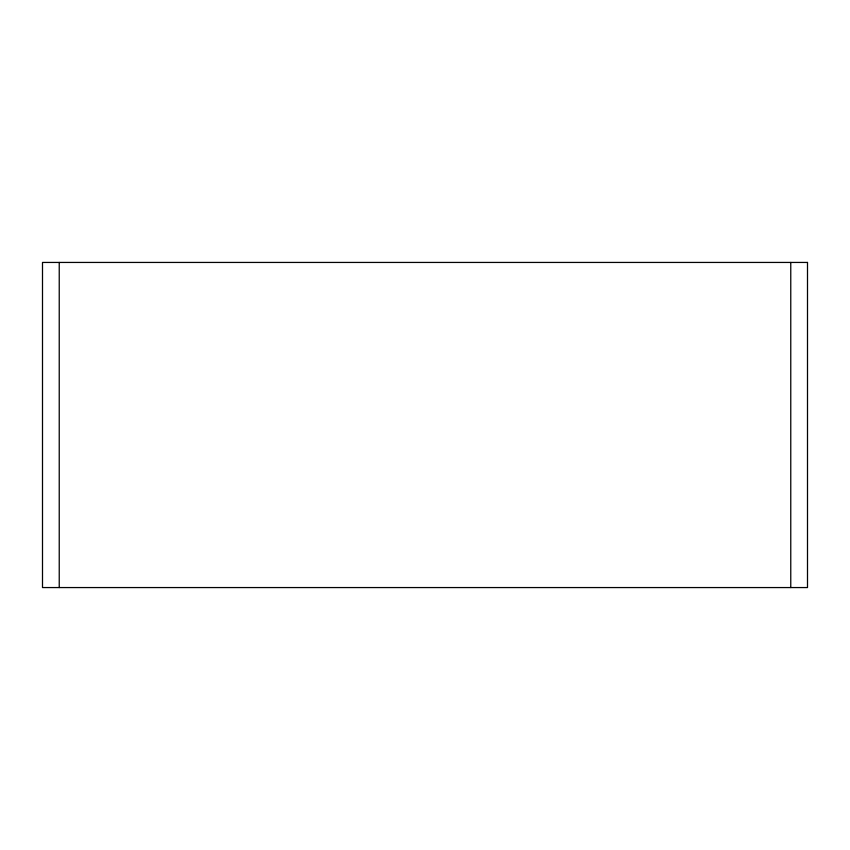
<?xml version="1.0" encoding="UTF-8"?>
<svg xmlns="http://www.w3.org/2000/svg" width="850" height="850" viewBox="0 0 850 850"><rect width="100%" height="100%" fill="white"/><g stroke="black" fill="none" stroke-linecap="round" stroke-linejoin="round"><path stroke-width="1.27" d="M790.766 262.438L790.766 587.562M59.234 262.438L59.234 587.562M807.5 262.438L42.5 262.438L42.5 587.562L807.5 587.562L807.5 262.438"/></g></svg>
